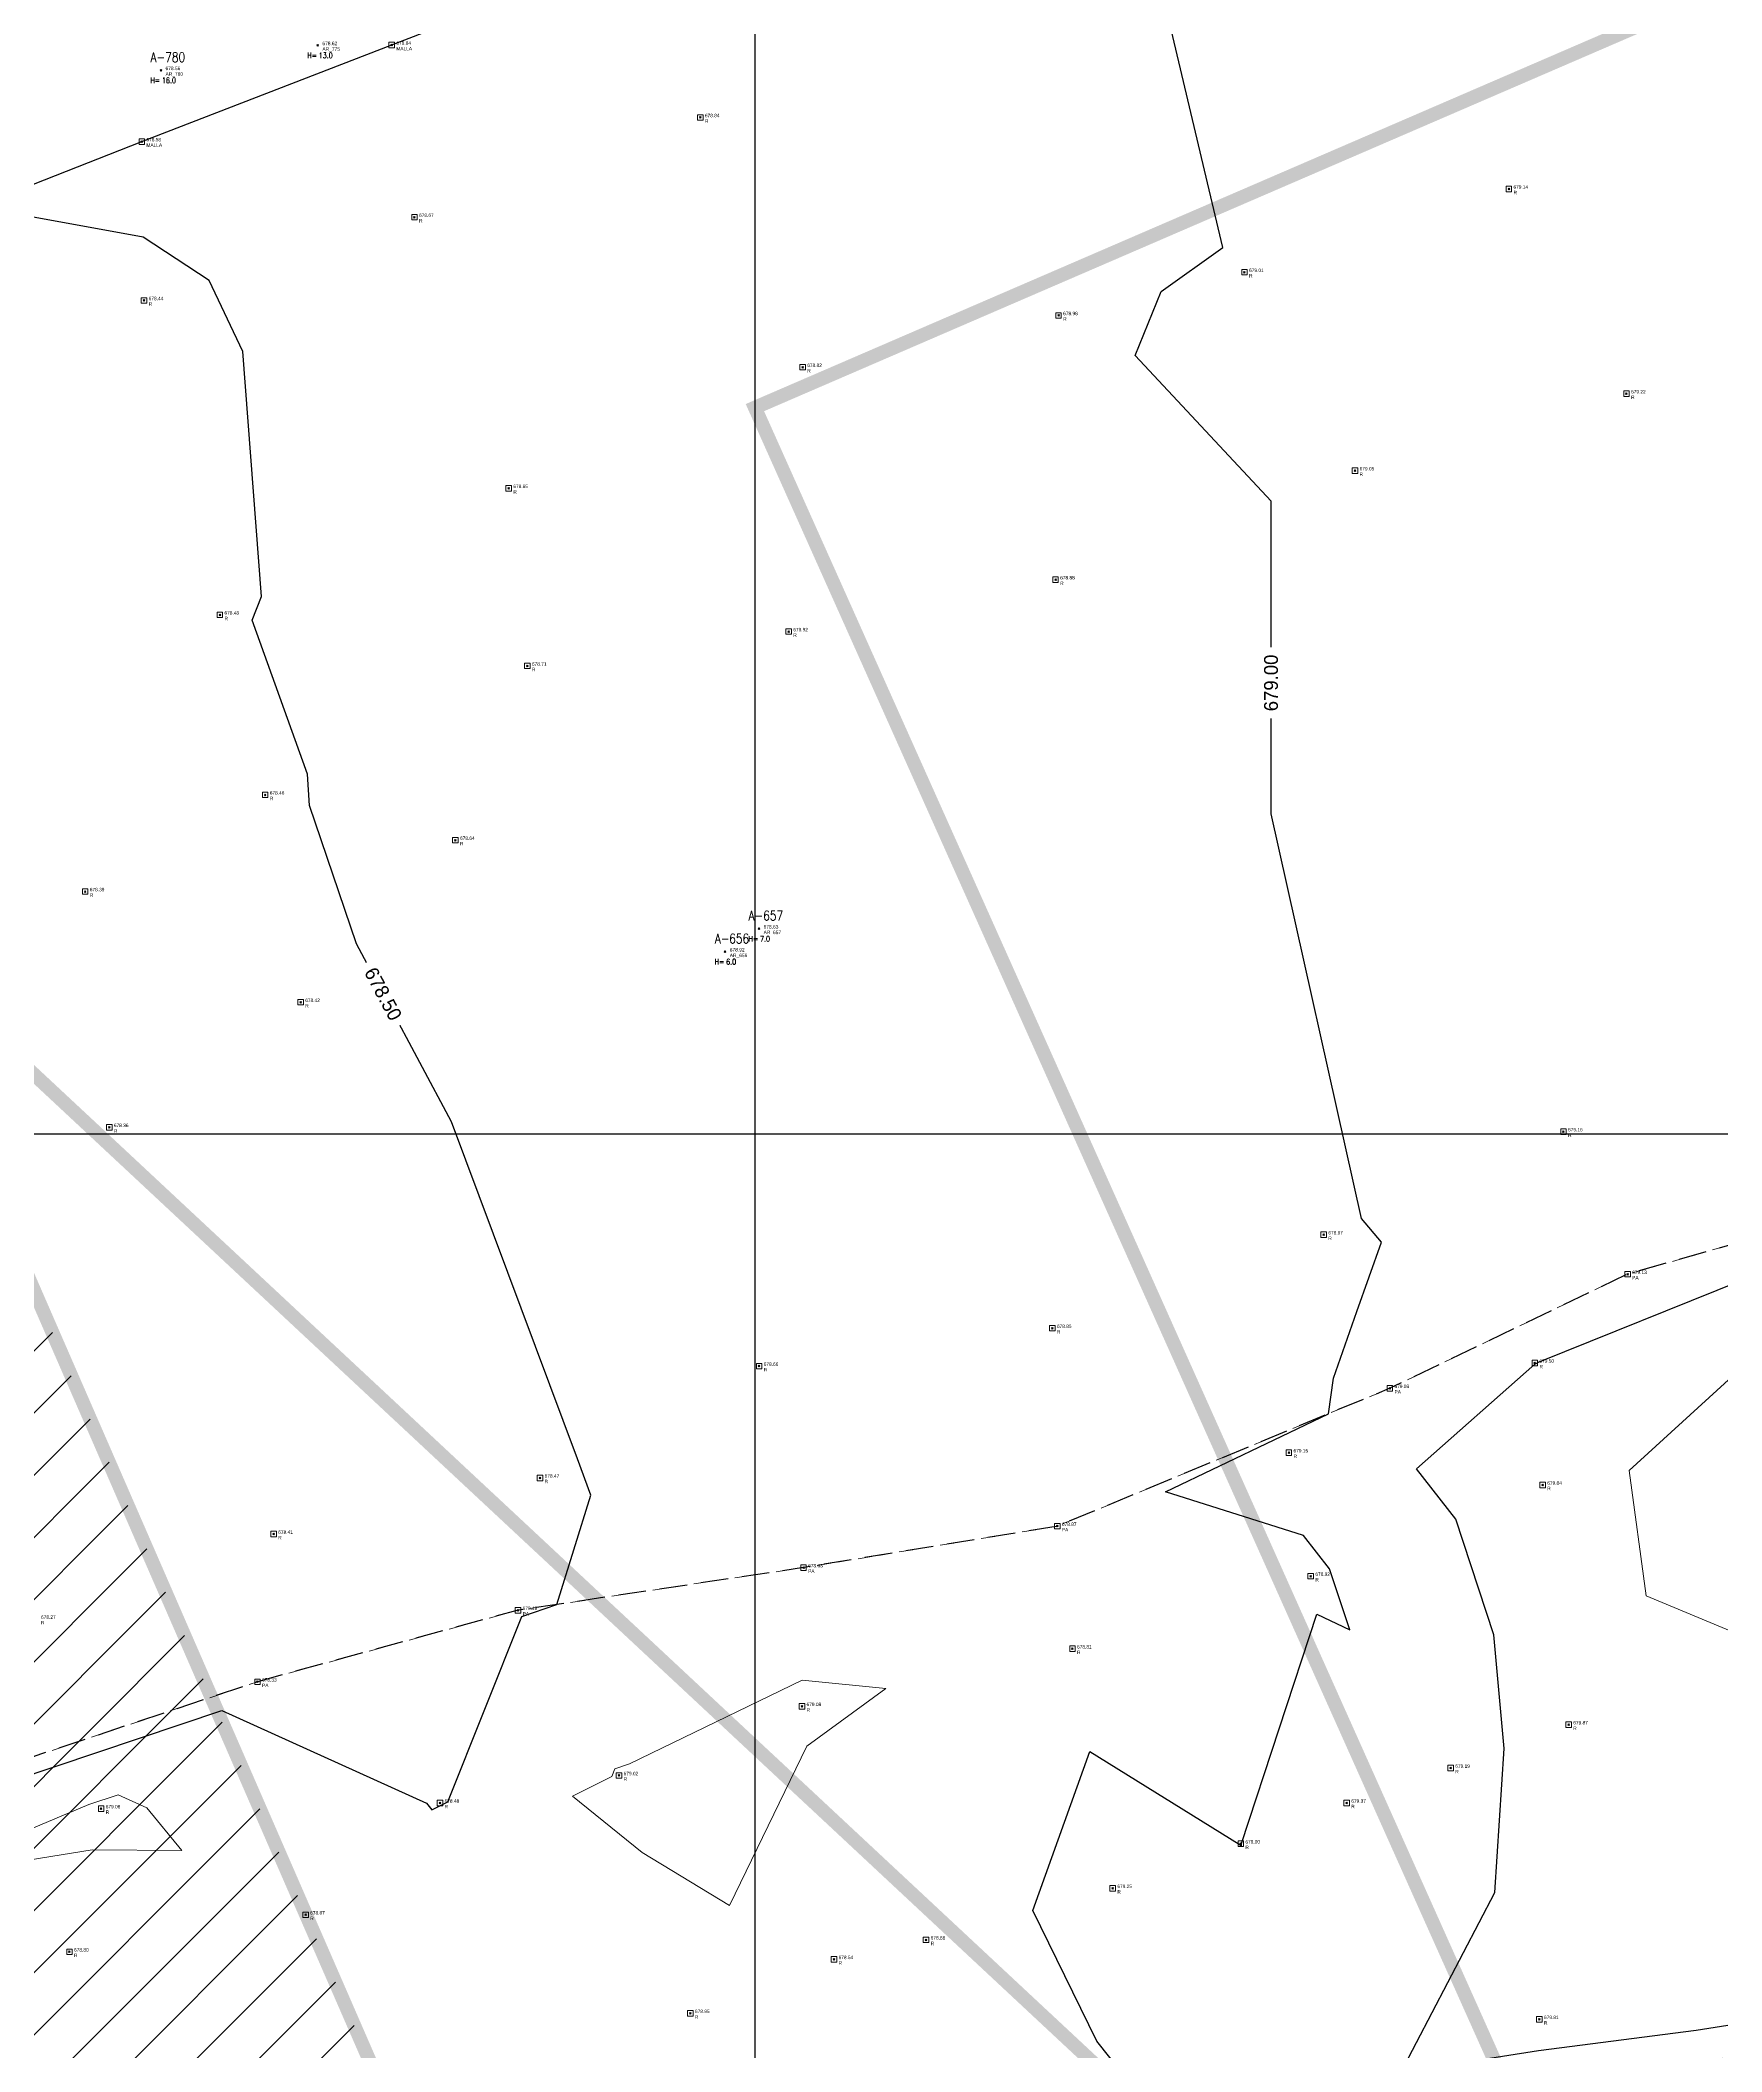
# Model space of a CAD drawing. Extents: x 350769 to 354978, y 6304672 to 6307963.
# Drawn here: x 352474.2 to 352534.9, y 6305766.9 to 6305839.5 of the extents above; entities that cross this region are included whole.
import ezdxf

# ---------------------------------------------------------------- set-up
doc = ezdxf.new("R2010")
doc.units = 0
doc.header["$PDMODE"] = 35
doc.header["$PDSIZE"] = 0.03
for name, pattern in [('4.0 - LO RECABARREN - DESNIVEL NUEVO$0$HIDDEN', [0.375, 0.25, -0.125]), ('CONTINUOS', [0]), ('DASHDOT', [1, 0.5, -0.25, 0, -0.25]), ('DASHED', [19.05, 12.7, -6.35]), ('HIDDENX2', [0.75, 0.5, -0.25])]:
    doc.linetypes.add(name, pattern=pattern)
doc.layers.get('0').update_dxf_attribs({"linetype": 'CONTINUOUS'})
doc.layers.get('Defpoints').update_dxf_attribs({"linetype": 'CONTINUOUS'})
for name, color, linetype in [('02_Geo ext_Acotamiento', 7, 'CONTINUOUS'), ('03_S2_Pav ext_Borde vereda', 7, 'CONTINUOUS'), ('1-ACOPIO', 252, 'HIDDENX2'), ('1-ARBOL H1', 7, 'CONTINUOUS'), ('1-ARBOL H2', 1, 'CONTINUOUS'), ('1-ARBOL H3', 241, 'CONTINUOUS'), ('1-ARBOL NOMBRE', 3, 'CONTINUOUS'), ('1-ARBOL PTO', 7, 'CONTINUOUS'), ('1-CERCO MALLA', 252, 'MALLA_LINE'), ('1-coordenadas', 8, 'CONTINUOUS'), ('C-TINN', 5, 'CONTINUOUS'), ('C-TOPO-MINR', 8, 'CONTINUOUS'), ('V-NODE-TEXT DIC 2012', 31, 'CONTINUOUS')]:
    doc.layers.add(name, color=color, linetype=linetype)
doc.layers.add('0_ASD_LINEA OFICIAL', color=253, linetype='DASHDOT', lineweight=20)
doc.layers.add('LOTEO_01', color=231, linetype='CONTINUOUS', lineweight=13)
doc.layers.add('0_ASD_TOPOGRAFIA_ELEMENTOS', color=9, linetype='CONTINUOS', lineweight=5, true_color=0xbdbdbd)
doc.styles.add('ROMANS', font='romans.shx', dxfattribs={"width": 0.65})
doc.linetypes.add('MALLA_LINE', pattern='A,0.5,-0.2,["MLL",STANDARD,S=0.1,R=0,X=-0.1,Y=-0.05],-0.25', length=0.95)
doc.dimstyles.new('Principal', dxfattribs={"dimscale": 0, "dimtxt": 2, "dimasz": 2, "dimexe": 1, "dimexo": 1, "dimtad": 1, "dimrnd": 0.05, "dimzin": 1, "dimtxsty": 'ROMANS', "dimcen": 2.5, "dimclrt": 2, "dimaunit": 2, "dimadec": 0, "dimazin": 0, "dimtfac": 1, "dimtmove": 0, "dimatfit": 3, "dimfxl": 1, "dimfxlon": 1, "dimarcsym": 0})

# ---------------------------------------------------------------- blocks, each defined once
blk = doc.blocks.new('COORDENADAS')
at = {"layer": '1-coordenadas'}
for p, q in [((320, -900.625), (320, -0.625)), ((20, -400.625), (1420, -400.625))]:
    blk.add_line(p, q, dxfattribs=at)
blk = doc.blocks.new('*D1236')
at = {"layer": '02_Geo ext_Acotamiento', "color": 0, "lineweight": -2, "transparency": 16777216}
blk.add_line((352474.045, 6305972.496), (352473.119, 6305978.179), dxfattribs=at)
at = {"layer": '02_Geo ext_Acotamiento', "color": 0, "transparency": 16777216}
blk.add_solid([(352473.283, 6305978.206), (352472.954, 6305978.153), (352472.958, 6305979.166)], dxfattribs=at)
at = {"layer": 'Defpoints', "color": 0, "transparency": 16777216}
for p in [(352472.958, 6305979.166), (352596.042, 6305224.025)]:
    blk.add_point(p, dxfattribs=at)
at = {"layer": '02_Geo ext_Acotamiento', "color": 2, "transparency": 16777216, "insert": (352474.582, 6305974.845), "char_height": 1, "attachment_point": 5, "rotation": 279.25748, "style": 'ROMANS'}
blk.add_mtext('R765,10', dxfattribs=at)
blk = doc.blocks.new('A$C27410629')
at = {"true_color": 0x136734, "transparency": 33554559}
h = blk.add_hatch(dxfattribs=at)
h.set_pattern_fill('ANSI31', color=116, scale=0.5)
h.set_pattern_definition([(45, (-8759.5625, -519.1036), (-1.12253202, 1.12253202), [])])
h.paths.add_polyline_path([(137.507, 1252.464, 0.117627), (109.815, 1254.194, 0.066925), (94.445, 1249.334, 0.315349), (64.302, 1196.27, 0.022683), (65.729, 1185.31), (112.36, 1218.953), (153.478, 1161.962), (172.105, 1139.481), (187.958, 1141.808), (193.565, 1120.466), (224.198, 1050.129), (250.62, 989.479), (268.153, 972.735, 0.000007), (291.49, 983.299), (238.195, 1105.634), (205.293, 1181.112), (177.053, 1197.652)])
at = {"layer": '0_ASD_LINEA OFICIAL', "ltscale": 8, "const_width": 0.5}
for points in [[(250.62, 989.479), (268.153, 972.735, 0.000007), (291.49, 983.299), (291.49, 983.299), (238.195, 1105.634), (205.293, 1181.112), (177.053, 1197.652), (137.615, 1252.315)], [(329.815, 1226.935), (341.22, 1148.869), (238.195, 1105.634), (291.49, 983.299), (321.978, 995.446), (326.454, 996.533), (296.029, 1064.505), (308.046, 1069.695), (363.611, 1093.689), (361.431, 1107.626), (353.439, 1158.713), (341.91, 1227.807, -0.046618), (405.464, 1246.359), (405.095, 1249.329)]]:
    blk.add_lwpolyline(points, format="xyb", dxfattribs=at)
at = {"layer": 'LOTEO_01'}
blk.add_line((296.042, 1064.477), (296.042, 1064.477), dxfattribs=at)
blk.add_line((296.042, 1064.477), (296.042, 1064.477), dxfattribs=at)
blk = doc.blocks.new('TOPOGRAFIA')
at = {"layer": '1-ACOPIO', "color": 9, "lineweight": 0, "true_color": 0xbdbdbd, "flags": 128}
blk.add_lwpolyline([(390450.751, 6302737.575), (390457.975, 6302739.524), (390466.583, 6302745.938), (390475.916, 6302748.357), (390482.482, 6302751.029), (390493.443, 6302754.061), (390504.449, 6302758.21), (390518.802, 6302761.933), (390528.241, 6302765.237), (390538.24, 6302767.313), (390547.496, 6302771.467), (390557.026, 6302771.731), (390565.171, 6302774.52), (390575.3, 6302776.573), (390575.671, 6302780.638), (390576.652, 6302789.475), (390577.88, 6302797.391), (390578.714, 6302806.375), (390575.487, 6302808.178), (390564.134, 6302804.882), (390554.108, 6302802.536), (390542.576, 6302798.093), (390531.509, 6302794.931), (390522.924, 6302790.812), (390510.912, 6302785.835), (390501.748, 6302784.339), (390491.437, 6302782.799), (390482.025, 6302780.215), (390472.323, 6302776.973), (390464.136, 6302774.411), (390457.401, 6302772.041), (390450.072, 6302782.659), (390447.321, 6302788.646), (390448.914, 6302796.064), (390448.942, 6302806.548), (390444.507, 6302814.271), (390438.054, 6302819.282)], dxfattribs=at)
at = {"layer": '1-ARBOL H1', "color": 9, "lineweight": 0, "true_color": 0xbdbdbd}
for p in [(390484.204, 6302839.297), (390478.538, 6302838.396), (390500.138, 6302807.404), (390498.917, 6302806.574)]:
    blk.add_point(p, dxfattribs=at)
at = {"layer": '1-ARBOL PTO', "color": 9, "lineweight": 0, "true_color": 0xbdbdbd}
for p in [(390484.204, 6302839.297), (390478.538, 6302838.396), (390500.138, 6302807.404), (390498.917, 6302806.574)]:
    blk.add_point(p, dxfattribs=at)
at = {"layer": '1-CERCO MALLA', "color": 9, "lineweight": 0, "true_color": 0xbdbdbd, "flags": 128}
blk.add_lwpolyline([(390298.902, 6302766.886), (390321.827, 6302775.191), (390333.022, 6302779.598), (390344.315, 6302783.894), (390355.674, 6302788.437), (390364.039, 6302791.557), (390372.772, 6302794.923), (390383.831, 6302799.189), (390394.014, 6302803.265), (390406.216, 6302808.069), (390417.571, 6302812.442), (390423.072, 6302814.547), (390440.449, 6302821.33), (390451.58, 6302825.662), (390463.023, 6302830.049), (390467.688, 6302831.831), (390477.849, 6302835.824), (390486.876, 6302839.311), (390497.568, 6302843.443), (390505.255, 6302846.429), (390510.604, 6302848.504), (390521.025, 6302852.513), (390531.783, 6302856.692), (390541.725, 6302860.565), (390553.332, 6302865.07), (390567.305, 6302870.47), (390577.537, 6302874.447), (390587.477, 6302878.311), (390595.651, 6302881.4), (390605.051, 6302885.124), (390614.467, 6302888.769), (390621.262, 6302891.445), (390629.655, 6302894.677)], dxfattribs=at)
at = {"layer": '1-coordenadas', "color": 9, "linetype": '4.0 - LO RECABARREN - DESNIVEL NUEVO$0$HIDDEN', "lineweight": 0, "ltscale": 50, "true_color": 0xbdbdbd}
for p, q in [((390500, 6302300), (390500, 6303200)), ((390200, 6302800), (390900, 6302800))]:
    blk.add_line(p, q, dxfattribs=at)
at = {"layer": 'C-TINN', "color": 9, "linetype": 'Continuous', "lineweight": 0, "true_color": 0xbdbdbd}
for points, elevation in [([(390486.776, 6302839.211), (390486.776, 6302839.411), (390486.976, 6302839.411), (390486.976, 6302839.211), (390486.776, 6302839.211)], 678.841), ([(390497.918, 6302836.594), (390497.918, 6302836.794), (390498.118, 6302836.794), (390498.118, 6302836.594), (390497.918, 6302836.594)], 678.845), ([(390477.749, 6302835.724), (390477.749, 6302835.924), (390477.949, 6302835.924), (390477.949, 6302835.724), (390477.749, 6302835.724)], 678.583), ([(390527.121, 6302834.013), (390527.121, 6302834.213), (390527.321, 6302834.213), (390527.321, 6302834.013), (390527.121, 6302834.013)], 679.145), ([(390487.596, 6302832.994), (390487.596, 6302833.194), (390487.796, 6302833.194), (390487.796, 6302832.994), (390487.596, 6302832.994)], 678.674), ([(390517.573, 6302831.007), (390517.573, 6302831.207), (390517.773, 6302831.207), (390517.773, 6302831.007), (390517.573, 6302831.007)], 679.013), ([(390477.831, 6302829.988), (390477.831, 6302830.188), (390478.031, 6302830.188), (390478.031, 6302829.988), (390477.831, 6302829.988)], 678.445), ([(390510.858, 6302829.447), (390510.858, 6302829.647), (390511.058, 6302829.647), (390511.058, 6302829.447), (390510.858, 6302829.447)], 678.984), ([(390501.615, 6302827.578), (390501.615, 6302827.778), (390501.815, 6302827.778), (390501.815, 6302827.578), (390501.615, 6302827.578)], 678.82), ([(390531.369, 6302826.623), (390531.369, 6302826.823), (390531.569, 6302826.823), (390531.569, 6302826.623), (390531.369, 6302826.623)], 679.218), ([(390521.565, 6302823.843), (390521.565, 6302824.043), (390521.765, 6302824.043), (390521.765, 6302823.843), (390521.565, 6302823.843)], 679.046), ([(390491.001, 6302823.205), (390491.001, 6302823.405), (390491.201, 6302823.405), (390491.201, 6302823.205), (390491.001, 6302823.205)], 678.648), ([(390510.749, 6302819.907), (390510.749, 6302820.107), (390510.949, 6302820.107), (390510.949, 6302819.907), (390510.749, 6302819.907)], 678.882), ([(390480.567, 6302818.636), (390480.567, 6302818.836), (390480.767, 6302818.836), (390480.767, 6302818.636), (390480.567, 6302818.636)], 678.475), ([(390501.111, 6302818.034), (390501.111, 6302818.234), (390501.311, 6302818.234), (390501.311, 6302818.034), (390501.111, 6302818.034)], 678.917), ([(390491.671, 6302816.794), (390491.671, 6302816.994), (390491.871, 6302816.994), (390491.871, 6302816.794), (390491.671, 6302816.794)], 678.713), ([(390482.204, 6302812.138), (390482.204, 6302812.338), (390482.404, 6302812.338), (390482.404, 6302812.138), (390482.204, 6302812.138)], 678.459), ([(390489.074, 6302810.502), (390489.074, 6302810.702), (390489.274, 6302810.702), (390489.274, 6302810.502), (390489.074, 6302810.502)], 678.635), ([(390475.703, 6302808.648), (390475.703, 6302808.848), (390475.903, 6302808.848), (390475.903, 6302808.648), (390475.703, 6302808.648)], 678.386), ([(390483.484, 6302804.652), (390483.484, 6302804.852), (390483.684, 6302804.852), (390483.684, 6302804.652), (390483.484, 6302804.652)], 678.424), ([(390476.573, 6302800.134), (390476.573, 6302800.334), (390476.773, 6302800.334), (390476.773, 6302800.134), (390476.573, 6302800.134)], 678.365), ([(390529.093, 6302799.981), (390529.093, 6302800.181), (390529.293, 6302800.181), (390529.293, 6302799.981), (390529.093, 6302799.981)], 679.16), ([(390520.434, 6302796.259), (390520.434, 6302796.459), (390520.634, 6302796.459), (390520.634, 6302796.259), (390520.434, 6302796.259)], 678.97), ([(390531.409, 6302794.831), (390531.409, 6302795.031), (390531.609, 6302795.031), (390531.609, 6302794.831), (390531.409, 6302794.831)], 679.128), ([(390510.632, 6302792.882), (390510.632, 6302793.082), (390510.832, 6302793.082), (390510.832, 6302792.882), (390510.632, 6302792.882)], 678.85), ([(390500.044, 6302791.513), (390500.044, 6302791.713), (390500.244, 6302791.713), (390500.244, 6302791.513), (390500.044, 6302791.513)], 678.655), ([(390528.059, 6302791.625), (390528.059, 6302791.825), (390528.259, 6302791.825), (390528.259, 6302791.625), (390528.059, 6302791.625)], 679.497), ([(390522.824, 6302790.712), (390522.824, 6302790.912), (390523.024, 6302790.912), (390523.024, 6302790.712), (390522.824, 6302790.712)], 679.03), ([(390519.177, 6302788.388), (390519.177, 6302788.588), (390519.377, 6302788.588), (390519.377, 6302788.388), (390519.177, 6302788.388)], 679.152), ([(390492.131, 6302787.476), (390492.131, 6302787.676), (390492.331, 6302787.676), (390492.331, 6302787.476), (390492.131, 6302787.476)], 678.468), ([(390528.34, 6302787.224), (390528.34, 6302787.424), (390528.54, 6302787.424), (390528.54, 6302787.224), (390528.34, 6302787.224)], 679.844), ([(390510.812, 6302785.735), (390510.812, 6302785.935), (390511.012, 6302785.935), (390511.012, 6302785.735), (390510.812, 6302785.735)], 678.867), ([(390482.509, 6302785.449), (390482.509, 6302785.649), (390482.709, 6302785.649), (390482.709, 6302785.449), (390482.509, 6302785.449)], 678.414), ([(390501.648, 6302784.239), (390501.648, 6302784.439), (390501.848, 6302784.439), (390501.848, 6302784.239), (390501.648, 6302784.239)], 678.634), ([(390519.965, 6302783.929), (390519.965, 6302784.129), (390520.165, 6302784.129), (390520.165, 6302783.929), (390519.965, 6302783.929)], 678.925), ([(390491.337, 6302782.699), (390491.337, 6302782.899), (390491.537, 6302782.899), (390491.537, 6302782.699), (390491.337, 6302782.699)], 678.479), ([(390511.36, 6302781.309), (390511.36, 6302781.509), (390511.56, 6302781.509), (390511.56, 6302781.309), (390511.36, 6302781.309)], 678.811), ([(390481.925, 6302780.115), (390481.925, 6302780.315), (390482.125, 6302780.315), (390482.125, 6302780.115), (390481.925, 6302780.115)], 678.329), ([(390501.589, 6302779.23), (390501.589, 6302779.43), (390501.789, 6302779.43), (390501.789, 6302779.23), (390501.589, 6302779.23)], 679.085), ([(390529.28, 6302778.567), (390529.28, 6302778.767), (390529.48, 6302778.767), (390529.48, 6302778.567), (390529.28, 6302778.567)], 679.867), ([(390525.019, 6302777.001), (390525.019, 6302777.201), (390525.219, 6302777.201), (390525.219, 6302777.001), (390525.019, 6302777.001)], 679.194), ([(390494.983, 6302776.733), (390494.983, 6302776.933), (390495.183, 6302776.933), (390495.183, 6302776.733), (390494.983, 6302776.733)], 679.022), ([(390476.28, 6302775.537), (390476.28, 6302775.737), (390476.48, 6302775.737), (390476.48, 6302775.537), (390476.28, 6302775.537)], 679.082), ([(390488.516, 6302775.739), (390488.516, 6302775.939), (390488.716, 6302775.939), (390488.716, 6302775.739), (390488.516, 6302775.739)], 678.476), ([(390521.262, 6302775.741), (390521.262, 6302775.941), (390521.462, 6302775.941), (390521.462, 6302775.741), (390521.262, 6302775.741)], 679.373), ([(390517.44, 6302774.269), (390517.44, 6302774.469), (390517.64, 6302774.469), (390517.64, 6302774.269), (390517.44, 6302774.269)], 678.997), ([(390512.816, 6302772.66), (390512.816, 6302772.86), (390513.016, 6302772.86), (390513.016, 6302772.66), (390512.816, 6302772.66)], 679.252), ([(390483.664, 6302771.703), (390483.664, 6302771.903), (390483.864, 6302771.903), (390483.864, 6302771.703), (390483.664, 6302771.703)], 678.874), ([(390475.135, 6302770.368), (390475.135, 6302770.568), (390475.335, 6302770.568), (390475.335, 6302770.368), (390475.135, 6302770.368)], 678.796), ([(390506.073, 6302770.799), (390506.073, 6302770.999), (390506.273, 6302770.999), (390506.273, 6302770.799), (390506.073, 6302770.799)], 678.664), ([(390502.747, 6302770.094), (390502.747, 6302770.294), (390502.947, 6302770.294), (390502.947, 6302770.094), (390502.747, 6302770.094)], 678.544), ([(390497.56, 6302768.146), (390497.56, 6302768.346), (390497.76, 6302768.346), (390497.76, 6302768.146), (390497.56, 6302768.146)], 678.954), ([(390528.225, 6302767.931), (390528.225, 6302768.131), (390528.425, 6302768.131), (390528.425, 6302767.931), (390528.225, 6302767.931)], 679.811)]:
    blk.add_lwpolyline(points, dxfattribs=dict(at, elevation=elevation))
for p in [(390486.876, 6302839.311, 678.841), (390498.018, 6302836.694, 678.845), (390477.849, 6302835.824, 678.583), (390527.221, 6302834.113, 679.145), (390487.696, 6302833.094, 678.674), (390517.673, 6302831.107, 679.013), (390477.931, 6302830.088, 678.445), (390510.958, 6302829.547, 678.984), (390501.715, 6302827.678, 678.82), (390531.469, 6302826.723, 679.218), (390521.665, 6302823.943, 679.046), (390491.101, 6302823.305, 678.648), (390510.849, 6302820.007, 678.882), (390480.667, 6302818.736, 678.475), (390501.211, 6302818.134, 678.917), (390491.771, 6302816.894, 678.713), (390482.304, 6302812.238, 678.459), (390489.174, 6302810.602, 678.635), (390475.803, 6302808.748, 678.386), (390483.584, 6302804.752, 678.424), (390476.673, 6302800.234, 678.365), (390529.193, 6302800.081, 679.16), (390520.534, 6302796.359, 678.97), (390531.509, 6302794.931, 679.128), (390510.732, 6302792.982, 678.85), (390500.144, 6302791.613, 678.655), (390528.159, 6302791.725, 679.497), (390522.924, 6302790.812, 679.03), (390519.277, 6302788.488, 679.152), (390492.231, 6302787.576, 678.468), (390528.44, 6302787.324, 679.844), (390510.912, 6302785.835, 678.867), (390482.609, 6302785.549, 678.414), (390501.748, 6302784.339, 678.634), (390520.065, 6302784.029, 678.925), (390491.437, 6302782.799, 678.479), (390511.46, 6302781.409, 678.811), (390482.025, 6302780.215, 678.329), (390501.689, 6302779.33, 679.085), (390529.38, 6302778.667, 679.867), (390525.119, 6302777.101, 679.194), (390495.083, 6302776.833, 679.022), (390476.38, 6302775.637, 679.082), (390488.616, 6302775.839, 678.476), (390521.362, 6302775.841, 679.373), (390517.54, 6302774.369, 678.997), (390512.916, 6302772.76, 679.252), (390483.764, 6302771.803, 678.874), (390506.173, 6302770.899, 678.664), (390475.235, 6302770.468, 678.796), (390502.847, 6302770.194, 678.544), (390497.66, 6302768.246, 678.954), (390528.325, 6302768.031, 679.811)]:
    blk.add_point(p, dxfattribs=at)
at = {"layer": 'C-TOPO-MINR', "color": 9, "linetype": 'Continuous', "lineweight": -3, "true_color": 0xbdbdbd}
for points, elevation in [([(390537.798, 6302768.232), (390533.983, 6302767.621), (390528.291, 6302766.898), (390523.324, 6302766.115), (390526.709, 6302772.603), (390527.056, 6302777.813), (390526.682, 6302781.914), (390525.305, 6302786.091), (390523.885, 6302787.903), (390528.161, 6302791.687), (390528.317, 6302791.773), (390535.677, 6302794.723)], 679.5), ([(390515.403, 6302763.408), (390512.339, 6302767.244), (390510.026, 6302771.962), (390512.084, 6302777.702), (390517.486, 6302774.35), (390517.568, 6302774.289), (390517.57, 6302774.381), (390520.282, 6302782.658), (390521.474, 6302782.097), (390520.748, 6302784.298), (390519.805, 6302785.502), (390514.816, 6302787.073), (390520.713, 6302789.896), (390520.892, 6302791.174), (390521.729, 6302793.586), (390522.618, 6302796.088), (390521.901, 6302796.947), (390518.635, 6302811.549), (390518.631, 6302822.839), (390513.721, 6302828.101), (390514.663, 6302830.408), (390516.89, 6302832.001), (390514.204, 6302843.337)], 679), ([(390473.248, 6302776.668), (390480.743, 6302779.175), (390488.131, 6302775.831), (390488.323, 6302775.596), (390488.9, 6302775.883), (390491.578, 6302782.568), (390492.834, 6302783.008), (390494.066, 6302786.952), (390493.585, 6302788.267), (390489.032, 6302800.429), (390485.597, 6302806.859), (390483.904, 6302811.857), (390483.832, 6302812.99), (390481.833, 6302818.543), (390482.175, 6302819.396), (390481.499, 6302828.25), (390480.276, 6302830.81), (390477.898, 6302832.374), (390471.868, 6302833.474)], 678.5)]:
    blk.add_lwpolyline(points, dxfattribs=dict(at, elevation=elevation))
at = {"layer": 'C-TOPO-MINR', "color": 9, "linetype": 'Continuous', "lineweight": 0, "true_color": 0xbdbdbd}
for points, elevation in [([(390538.65, 6302780.916), (390538.865, 6302781.349), (390540.246, 6302790.019), (390536.935, 6302792.739), (390531.572, 6302787.842), (390532.175, 6302783.318), (390538.189, 6302780.815), (390538.536, 6302780.507), (390538.65, 6302780.916)], 679.5), ([(390494.822, 6302776.793), (390493.4, 6302776.085), (390495.917, 6302774.055), (390499.075, 6302772.138), (390501.871, 6302777.895), (390504.72, 6302779.975), (390501.7, 6302780.274), (390495.461, 6302777.259), (390494.935, 6302777.075), (390494.822, 6302776.793)], 679), ([(390476.052, 6302774.155), (390479.291, 6302774.126), (390478.036, 6302775.664), (390476.995, 6302776.136), (390475.939, 6302775.782), (390469.553, 6302773.104), (390476.052, 6302774.155)], 679)]:
    blk.add_lwpolyline(points, dxfattribs=dict(at, elevation=elevation))
at = {"layer": 'V-NODE-TEXT DIC 2012', "color": 9, "lineweight": 0, "true_color": 0xbdbdbd}
for p in [(390484.204, 6302839.297), (390486.876, 6302839.311), (390478.538, 6302838.396), (390498.018, 6302836.694), (390477.849, 6302835.824), (390527.221, 6302834.113), (390487.696, 6302833.094), (390517.673, 6302831.107), (390477.931, 6302830.088), (390510.958, 6302829.547), (390501.715, 6302827.678), (390531.469, 6302826.723), (390521.665, 6302823.943), (390491.101, 6302823.305), (390510.849, 6302820.007), (390480.667, 6302818.736), (390501.211, 6302818.134), (390491.771, 6302816.894), (390482.304, 6302812.238), (390489.174, 6302810.602), (390475.803, 6302808.748), (390500.138, 6302807.404), (390498.917, 6302806.574), (390483.584, 6302804.752), (390476.673, 6302800.234), (390529.193, 6302800.081), (390520.534, 6302796.359), (390531.509, 6302794.931), (390510.732, 6302792.982), (390500.144, 6302791.613), (390528.159, 6302791.725), (390522.924, 6302790.812), (390519.277, 6302788.488), (390492.231, 6302787.576), (390528.44, 6302787.324), (390510.912, 6302785.835), (390482.609, 6302785.549), (390501.748, 6302784.339), (390520.065, 6302784.029), (390491.437, 6302782.799), (390511.46, 6302781.409), (390482.025, 6302780.215), (390501.689, 6302779.33), (390529.38, 6302778.667), (390525.119, 6302777.101), (390495.083, 6302776.833), (390476.38, 6302775.637), (390488.616, 6302775.839), (390521.362, 6302775.841), (390517.54, 6302774.369), (390512.916, 6302772.76), (390483.764, 6302771.803), (390506.173, 6302770.899), (390475.235, 6302770.468), (390502.847, 6302770.194), (390497.66, 6302768.246), (390528.325, 6302768.031)]:
    blk.add_point(p, dxfattribs=at)
at = {"layer": '1-ARBOL H2', "color": 9, "lineweight": 0, "true_color": 0xbdbdbd, "style": 'ROMANS', "width": 0.8}
for p in [(390483.827, 6302838.835), (390478.161, 6302837.934), (390499.761, 6302806.942), (390498.54, 6302806.112)]:
    blk.add_text('H=', height=0.2, dxfattribs=at).set_placement(p)
at = {"layer": '1-ARBOL H3', "color": 9, "lineweight": 0, "true_color": 0xbdbdbd, "style": 'ROMANS', "width": 0.8}
for s, p in [('13.0', (390484.24, 6302838.835)), ('16.0', (390478.574, 6302837.934)), ('7.0', (390500.174, 6302806.942)), ('6.0', (390498.953, 6302806.112))]:
    blk.add_text(s, height=0.2, dxfattribs=at).set_placement(p)
at = {"layer": '1-ARBOL NOMBRE', "color": 9, "lineweight": 0, "true_color": 0xbdbdbd, "style": 'ROMANS', "width": 0.8}
for s, p in [('A-780', (390478.161, 6302838.696)), ('A-657', (390499.761, 6302807.704)), ('A-656', (390498.54, 6302806.874))]:
    blk.add_text(s, height=0.35, dxfattribs=at).set_placement(p)
at = {"layer": 'V-NODE-TEXT DIC 2012', "color": 9, "lineweight": 0, "true_color": 0xbdbdbd}
for s, height, p in [('AR_775', 0.127, (390484.371, 6302839.102)), ('678.62', 0.127, (390484.371, 6302839.304)), ('678.84', 0.125, (390487.043, 6302839.319)), ('MALLA', 0.125, (390487.043, 6302839.119)), ('AR_780', 0.127, (390478.705, 6302838.201)), ('678.56', 0.127, (390478.705, 6302838.403)), ('678.84', 0.125, (390498.185, 6302836.702)), ('R', 0.125, (390498.185, 6302836.502)), ('678.58', 0.125, (390478.016, 6302835.832)), ('MALLA', 0.125, (390478.016, 6302835.632)), ('679.14', 0.125, (390527.388, 6302834.121)), ('R', 0.125, (390527.388, 6302833.921)), ('678.67', 0.125, (390487.863, 6302833.102)), ('R', 0.125, (390487.863, 6302832.902)), ('679.01', 0.125, (390517.84, 6302831.115)), ('R', 0.125, (390517.84, 6302830.915)), ('678.44', 0.125, (390478.098, 6302830.096)), ('R', 0.125, (390478.098, 6302829.896)), ('678.98', 0.125, (390511.125, 6302829.555)), ('R', 0.125, (390511.125, 6302829.355)), ('678.82', 0.125, (390501.882, 6302827.686)), ('R', 0.125, (390501.882, 6302827.486)), ('679.22', 0.125, (390531.636, 6302826.731)), ('R', 0.125, (390531.636, 6302826.531)), ('679.05', 0.125, (390521.832, 6302823.951)), ('R', 0.125, (390521.832, 6302823.751)), ('678.65', 0.125, (390491.268, 6302823.313)), ('R', 0.125, (390491.268, 6302823.113)), ('678.88', 0.125, (390511.016, 6302820.015)), ('R', 0.125, (390511.016, 6302819.815)), ('678.48', 0.125, (390480.834, 6302818.744)), ('R', 0.125, (390480.834, 6302818.544)), ('678.92', 0.125, (390501.378, 6302818.142)), ('R', 0.125, (390501.378, 6302817.942)), ('678.71', 0.125, (390491.938, 6302816.902)), ('R', 0.125, (390491.938, 6302816.702)), ('678.46', 0.125, (390482.471, 6302812.246)), ('R', 0.125, (390482.471, 6302812.046)), ('678.64', 0.125, (390489.341, 6302810.61)), ('R', 0.125, (390489.341, 6302810.41)), ('678.39', 0.125, (390475.97, 6302808.756)), ('R', 0.125, (390475.97, 6302808.556)), ('AR_657', 0.127, (390500.305, 6302807.209)), ('678.63', 0.127, (390500.305, 6302807.411)), ('AR_656', 0.127, (390499.084, 6302806.379)), ('678.92', 0.127, (390499.084, 6302806.581)), ('678.42', 0.125, (390483.751, 6302804.76)), ('R', 0.125, (390483.751, 6302804.56)), ('678.36', 0.125, (390476.84, 6302800.242)), ('R', 0.125, (390476.84, 6302800.042)), ('679.16', 0.125, (390529.36, 6302800.089)), ('R', 0.125, (390529.36, 6302799.889)), ('678.97', 0.125, (390520.701, 6302796.367)), ('R', 0.125, (390520.701, 6302796.167)), ('679.13', 0.125, (390531.676, 6302794.939)), ('PA', 0.125, (390531.676, 6302794.739)), ('678.85', 0.125, (390510.899, 6302792.99)), ('R', 0.125, (390510.899, 6302792.79)), ('678.66', 0.125, (390500.311, 6302791.621)), ('679.50', 0.125, (390528.326, 6302791.733)), ('R', 0.125, (390528.326, 6302791.533)), ('R', 0.125, (390500.311, 6302791.421)), ('679.03', 0.125, (390523.091, 6302790.82)), ('PA', 0.125, (390523.091, 6302790.62)), ('679.15', 0.125, (390519.444, 6302788.496)), ('R', 0.125, (390519.444, 6302788.296)), ('678.47', 0.125, (390492.398, 6302787.584)), ('R', 0.125, (390492.398, 6302787.384)), ('679.84', 0.125, (390528.607, 6302787.332)), ('R', 0.125, (390528.607, 6302787.132)), ('678.87', 0.125, (390511.079, 6302785.843)), ('PA', 0.125, (390511.079, 6302785.643)), ('678.41', 0.125, (390482.776, 6302785.557)), ('R', 0.125, (390482.776, 6302785.357)), ('678.63', 0.125, (390501.915, 6302784.347)), ('PA', 0.125, (390501.915, 6302784.147)), ('678.92', 0.125, (390520.232, 6302784.037)), ('R', 0.125, (390520.232, 6302783.837)), ('678.48', 0.125, (390491.604, 6302782.807)), ('678.27', 0.125, (390474.209, 6302782.489)), ('R', 0.125, (390474.209, 6302782.289)), ('PA', 0.125, (390491.604, 6302782.607)), ('678.81', 0.125, (390511.627, 6302781.417)), ('R', 0.125, (390511.627, 6302781.217)), ('678.33', 0.125, (390482.192, 6302780.223)), ('PA', 0.125, (390482.192, 6302780.023)), ('679.08', 0.125, (390501.856, 6302779.338)), ('R', 0.125, (390501.856, 6302779.138)), ('679.87', 0.125, (390529.547, 6302778.675)), ('R', 0.125, (390529.547, 6302778.475)), ('679.19', 0.125, (390525.286, 6302777.109)), ('679.02', 0.125, (390495.25, 6302776.841)), ('R', 0.125, (390495.25, 6302776.641)), ('R', 0.125, (390525.286, 6302776.909)), ('679.08', 0.125, (390476.547, 6302775.645)), ('678.48', 0.125, (390488.783, 6302775.847)), ('R', 0.125, (390488.783, 6302775.647)), ('679.37', 0.125, (390521.529, 6302775.849)), ('R', 0.125, (390521.529, 6302775.649)), ('R', 0.125, (390476.547, 6302775.445)), ('679.00', 0.125, (390517.707, 6302774.377)), ('R', 0.125, (390517.707, 6302774.177)), ('679.25', 0.125, (390513.083, 6302772.768)), ('R', 0.125, (390513.083, 6302772.568)), ('678.87', 0.125, (390483.931, 6302771.811)), ('R', 0.125, (390483.931, 6302771.611)), ('678.80', 0.125, (390475.402, 6302770.476)), ('678.66', 0.125, (390506.34, 6302770.907)), ('R', 0.125, (390506.34, 6302770.707)), ('R', 0.125, (390475.402, 6302770.276)), ('678.54', 0.125, (390503.014, 6302770.202)), ('R', 0.125, (390503.014, 6302770.002)), ('678.95', 0.125, (390497.827, 6302768.254)), ('R', 0.125, (390497.827, 6302768.054)), ('679.81', 0.125, (390528.492, 6302768.039)), ('R', 0.125, (390528.492, 6302767.839))]:
    blk.add_text(s, height=height, dxfattribs=at).set_placement(p)
at = {"layer": 'C-TOPO-MINR', "color": 9, "linetype": 'Continuous', "lineweight": 0, "true_color": 0xbdbdbd, "char_height": 0.5, "width": 2.50095, "attachment_point": 5, "bg_fill": 3, "box_fill_scale": 1.0635, "bg_fill_color": 9, "bg_fill_true_color": 13158600, "bg_fill_transparency": 0}
for s, insert, rotation in [('679.00', (390518.634, 6302816.279, 679), 90.0206), ('678.50', (390486.564, 6302805.05, 678.5), 298.11114)]:
    blk.add_mtext(s, dxfattribs=dict(at, insert=insert, rotation=rotation))
at = {"layer": '0_ASD_LINEA OFICIAL', "ltscale": 8, "const_width": 0.5}
blk.add_lwpolyline([(390427.742, 6302814.067), (390462.175, 6302752.282), (390383.071, 6302730.605), (390309.799, 6302723.349), (390311.369, 6302703.307), (390386.745, 6302710.871), (390472.116, 6302734.448), (390495.667, 6302745.108), (390523.305, 6302756.109), (390473.799, 6302802.291, -0.151019), (390428.285, 6302881.719), (390391.708, 6302986.357, -0.035367), (390370.183, 6302995.884, 0.28109), (390309.679, 6302995.976), (390362.106, 6302925.874), (390362.105, 6302925.873), (390363.124, 6302924.511, -0.033436), (390384.93, 6302890.884), (390427.742, 6302814.067)], format="xyb", dxfattribs=at)
blk.add_lwpolyline([(390427.742, 6302814.067), (390462.175, 6302752.282), (390383.071, 6302730.605), (390309.799, 6302723.349), (390311.369, 6302703.307), (390386.745, 6302710.871), (390472.116, 6302734.448), (390495.667, 6302745.108), (390523.305, 6302756.109), (390473.799, 6302802.291, -0.151019), (390428.285, 6302881.719), (390391.708, 6302986.357, -0.035367), (390370.183, 6302995.884, 0.28109), (390309.679, 6302995.976), (390362.106, 6302925.874), (390362.105, 6302925.873), (390363.124, 6302924.511, -0.033436), (390384.93, 6302890.884), (390427.742, 6302814.067)], format="xyb", dxfattribs=at)

msp = doc.modelspace()

# ---------------------------------------------------------------- linework, layer by layer
at = {"layer": '1-ACOPIO', "ltscale": 2, "flags": 128}
msp.add_lwpolyline([(352450.751, 6305737.575), (352457.975, 6305739.524), (352466.583, 6305745.938), (352475.916, 6305748.357), (352482.482, 6305751.029), (352493.443, 6305754.061), (352504.449, 6305758.21), (352518.802, 6305761.933), (352528.241, 6305765.237), (352538.24, 6305767.313), (352547.496, 6305771.467), (352557.026, 6305771.731), (352565.171, 6305774.52), (352575.3, 6305776.573), (352575.671, 6305780.638), (352576.652, 6305789.475), (352577.88, 6305797.391), (352578.714, 6305806.375), (352575.487, 6305808.178), (352564.134, 6305804.882), (352554.108, 6305802.536), (352542.576, 6305798.093), (352531.509, 6305794.931), (352522.924, 6305790.812), (352510.912, 6305785.835), (352501.748, 6305784.339), (352491.437, 6305782.799), (352482.025, 6305780.215), (352472.323, 6305776.973), (352464.136, 6305774.411), (352457.401, 6305772.041), (352450.072, 6305782.659), (352447.321, 6305788.646), (352448.914, 6305796.064), (352448.942, 6305806.548), (352444.507, 6305814.271), (352438.054, 6305819.282)], dxfattribs=at)
at = {"layer": '1-CERCO MALLA', "ltscale": 6, "flags": 128}
msp.add_lwpolyline([(352310.521, 6305771.095), (352321.827, 6305775.191), (352333.022, 6305779.598), (352344.315, 6305783.894), (352355.674, 6305788.437), (352364.039, 6305791.557), (352372.772, 6305794.923), (352383.831, 6305799.189), (352394.014, 6305803.265), (352406.216, 6305808.069), (352417.571, 6305812.442), (352423.072, 6305814.547), (352440.449, 6305821.33), (352451.58, 6305825.662), (352463.023, 6305830.049), (352467.688, 6305831.831), (352477.849, 6305835.824), (352486.876, 6305839.311), (352497.568, 6305843.443), (352505.255, 6305846.429), (352510.604, 6305848.504), (352521.025, 6305852.513), (352531.783, 6305856.692), (352541.725, 6305860.565), (352553.332, 6305865.07), (352567.305, 6305870.47), (352577.537, 6305874.447), (352587.477, 6305878.311), (352595.651, 6305881.4), (352605.051, 6305885.124), (352614.467, 6305888.769), (352621.262, 6305891.445), (352629.655, 6305894.677)], dxfattribs=at)

# ---------------------------------------------------------------- block references
at = {"color": 252, "linetype": 'DASHED'}
msp.add_blockref('COORDENADAS', (352180, 6306200.625), dxfattribs=at)
at = {"layer": '03_S2_Pav ext_Borde vereda', "linetype": 'Continuous'}
msp.add_blockref('A$C27410629', (352203.962, 6304761.714), dxfattribs=at)

# ---------------------------------------------------------------- dimensions: what is measured, and where the dimension line sits
at = {"layer": '02_Geo ext_Acotamiento'}
dim = msp.add_radius_dim(center=(352596.042, 6305224.025), mpoint=(352472.958, 6305979.166), dimstyle='Principal', override={"dimscale": 0, "dimaunit": 0, "dimfxl": 0.22, "dimarcsym": 1}, dxfattribs=at)
dim.commit()
dim.dimension.update_dxf_attribs({"geometry": '*D1236', "text_midpoint": (352473.686, 6305974.698), "dimtype": 164})

# ---------------------------------------------------------------- next in the draw order: block references
at = {"layer": '0_ASD_TOPOGRAFIA_ELEMENTOS', "color": 30, "true_color": 0xf26507}
msp.add_blockref('TOPOGRAFIA', (-38000, 3000), dxfattribs=at)

doc.saveas('drawing.dxf')
